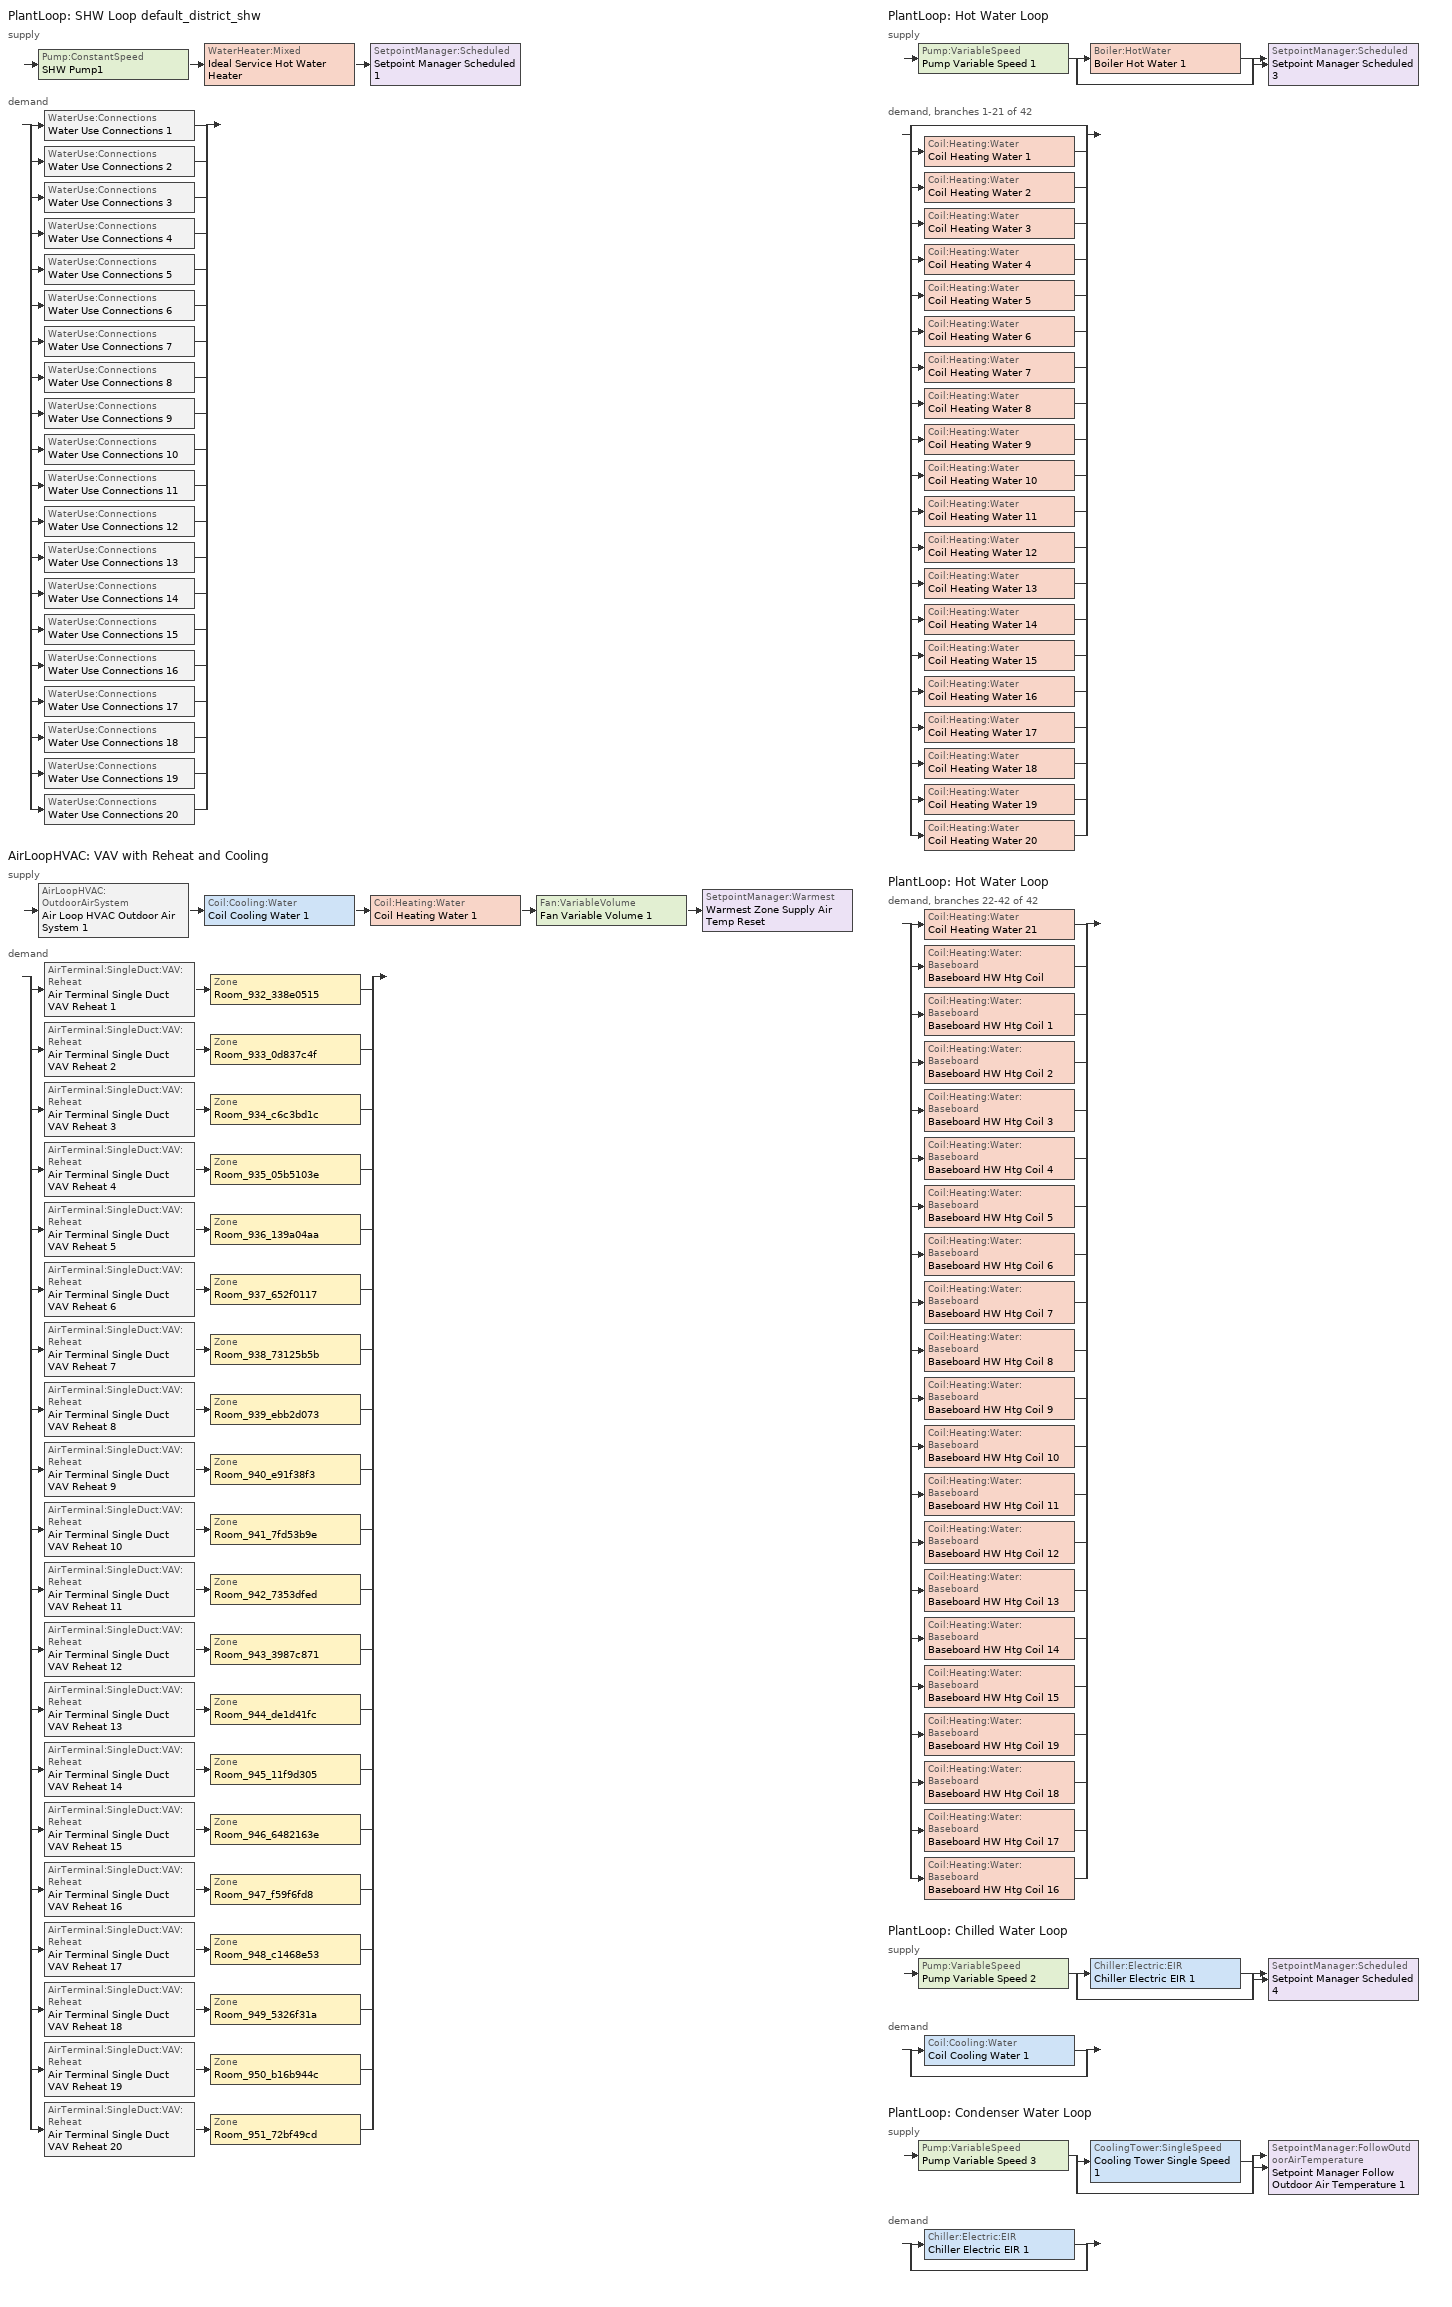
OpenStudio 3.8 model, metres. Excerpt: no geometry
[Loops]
PlantLoop 'SHW Loop default_district_shw'
 supply: Pump:ConstantSpeed 'SHW Pump1' > WaterHeater:Mixed 'Ideal Service Hot Water Heater' > SetpointManager:Scheduled 'Setpoint Manager Scheduled 1'
 demand: split
  | WaterUse:Connections 'Water Use Connections 1'
  | WaterUse:Connections 'Water Use Connections 2'
  | WaterUse:Connections 'Water Use Connections 3'
  | WaterUse:Connections 'Water Use Connections 4'
  | WaterUse:Connections 'Water Use Connections 5'
  | WaterUse:Connections 'Water Use Connections 6'
  | WaterUse:Connections 'Water Use Connections 7'
  | WaterUse:Connections 'Water Use Connections 8'
  | WaterUse:Connections 'Water Use Connections 9'
  | WaterUse:Connections 'Water Use Connections 10'
  | WaterUse:Connections 'Water Use Connections 11'
  | WaterUse:Connections 'Water Use Connections 12'
  | WaterUse:Connections 'Water Use Connections 13'
  | WaterUse:Connections 'Water Use Connections 14'
  | WaterUse:Connections 'Water Use Connections 15'
  | WaterUse:Connections 'Water Use Connections 16'
  | WaterUse:Connections 'Water Use Connections 17'
  | WaterUse:Connections 'Water Use Connections 18'
  | WaterUse:Connections 'Water Use Connections 19'
  | WaterUse:Connections 'Water Use Connections 20'
AirLoopHVAC 'VAV with Reheat and Cooling'
 supply: AirLoopHVAC:OutdoorAirSystem 'Air Loop HVAC Outdoor Air System 1' > Coil:Cooling:Water 'Coil Cooling Water 1' > Coil:Heating:Water 'Coil Heating Water 1' > Fan:VariableVolume 'Fan Variable Volume 1' > SetpointManager:Warmest 'Warmest Zone Supply Air Temp Reset'
 demand: split
  | AirTerminal:SingleDuct:VAV:Reheat 'Air Terminal Single Duct VAV Reheat 1' > Zone 'Room_932_338e0515'
  | AirTerminal:SingleDuct:VAV:Reheat 'Air Terminal Single Duct VAV Reheat 2' > Zone 'Room_933_0d837c4f'
  | AirTerminal:SingleDuct:VAV:Reheat 'Air Terminal Single Duct VAV Reheat 3' > Zone 'Room_934_c6c3bd1c'
  | AirTerminal:SingleDuct:VAV:Reheat 'Air Terminal Single Duct VAV Reheat 4' > Zone 'Room_935_05b5103e'
  | AirTerminal:SingleDuct:VAV:Reheat 'Air Terminal Single Duct VAV Reheat 5' > Zone 'Room_936_139a04aa'
  | AirTerminal:SingleDuct:VAV:Reheat 'Air Terminal Single Duct VAV Reheat 6' > Zone 'Room_937_652f0117'
  | AirTerminal:SingleDuct:VAV:Reheat 'Air Terminal Single Duct VAV Reheat 7' > Zone 'Room_938_73125b5b'
  | AirTerminal:SingleDuct:VAV:Reheat 'Air Terminal Single Duct VAV Reheat 8' > Zone 'Room_939_ebb2d073'
  | AirTerminal:SingleDuct:VAV:Reheat 'Air Terminal Single Duct VAV Reheat 9' > Zone 'Room_940_e91f38f3'
  | AirTerminal:SingleDuct:VAV:Reheat 'Air Terminal Single Duct VAV Reheat 10' > Zone 'Room_941_7fd53b9e'
  | AirTerminal:SingleDuct:VAV:Reheat 'Air Terminal Single Duct VAV Reheat 11' > Zone 'Room_942_7353dfed'
  | AirTerminal:SingleDuct:VAV:Reheat 'Air Terminal Single Duct VAV Reheat 12' > Zone 'Room_943_3987c871'
  | AirTerminal:SingleDuct:VAV:Reheat 'Air Terminal Single Duct VAV Reheat 13' > Zone 'Room_944_de1d41fc'
  | AirTerminal:SingleDuct:VAV:Reheat 'Air Terminal Single Duct VAV Reheat 14' > Zone 'Room_945_11f9d305'
  | AirTerminal:SingleDuct:VAV:Reheat 'Air Terminal Single Duct VAV Reheat 15' > Zone 'Room_946_6482163e'
  | AirTerminal:SingleDuct:VAV:Reheat 'Air Terminal Single Duct VAV Reheat 16' > Zone 'Room_947_f59f6fd8'
  | AirTerminal:SingleDuct:VAV:Reheat 'Air Terminal Single Duct VAV Reheat 17' > Zone 'Room_948_c1468e53'
  | AirTerminal:SingleDuct:VAV:Reheat 'Air Terminal Single Duct VAV Reheat 18' > Zone 'Room_949_5326f31a'
  | AirTerminal:SingleDuct:VAV:Reheat 'Air Terminal Single Duct VAV Reheat 19' > Zone 'Room_950_b16b944c'
  | AirTerminal:SingleDuct:VAV:Reheat 'Air Terminal Single Duct VAV Reheat 20' > Zone 'Room_951_72bf49cd'
PlantLoop 'Hot Water Loop'
 supply: Pump:VariableSpeed 'Pump Variable Speed 1' > split
  | Boiler:HotWater 'Boiler Hot Water 1'
  | bypass
  join > SetpointManager:Scheduled 'Setpoint Manager Scheduled 3'
 demand, branches 1-21 of 42: split
  | bypass
  | Coil:Heating:Water 'Coil Heating Water 1'
  | Coil:Heating:Water 'Coil Heating Water 2'
  | Coil:Heating:Water 'Coil Heating Water 3'
  | Coil:Heating:Water 'Coil Heating Water 4'
  | Coil:Heating:Water 'Coil Heating Water 5'
  | Coil:Heating:Water 'Coil Heating Water 6'
  | Coil:Heating:Water 'Coil Heating Water 7'
  | Coil:Heating:Water 'Coil Heating Water 8'
  | Coil:Heating:Water 'Coil Heating Water 9'
  | Coil:Heating:Water 'Coil Heating Water 10'
  | Coil:Heating:Water 'Coil Heating Water 11'
  | Coil:Heating:Water 'Coil Heating Water 12'
  | Coil:Heating:Water 'Coil Heating Water 13'
  | Coil:Heating:Water 'Coil Heating Water 14'
  | Coil:Heating:Water 'Coil Heating Water 15'
  | Coil:Heating:Water 'Coil Heating Water 16'
  | Coil:Heating:Water 'Coil Heating Water 17'
  | Coil:Heating:Water 'Coil Heating Water 18'
  | Coil:Heating:Water 'Coil Heating Water 19'
  | Coil:Heating:Water 'Coil Heating Water 20'
PlantLoop 'Hot Water Loop'
 demand, branches 22-42 of 42: split
  | Coil:Heating:Water 'Coil Heating Water 21'
  | Coil:Heating:Water:Baseboard 'Baseboard HW Htg Coil'
  | Coil:Heating:Water:Baseboard 'Baseboard HW Htg Coil 1'
  | Coil:Heating:Water:Baseboard 'Baseboard HW Htg Coil 2'
  | Coil:Heating:Water:Baseboard 'Baseboard HW Htg Coil 3'
  | Coil:Heating:Water:Baseboard 'Baseboard HW Htg Coil 4'
  | Coil:Heating:Water:Baseboard 'Baseboard HW Htg Coil 5'
  | Coil:Heating:Water:Baseboard 'Baseboard HW Htg Coil 6'
  | Coil:Heating:Water:Baseboard 'Baseboard HW Htg Coil 7'
  | Coil:Heating:Water:Baseboard 'Baseboard HW Htg Coil 8'
  | Coil:Heating:Water:Baseboard 'Baseboard HW Htg Coil 9'
  | Coil:Heating:Water:Baseboard 'Baseboard HW Htg Coil 10'
  | Coil:Heating:Water:Baseboard 'Baseboard HW Htg Coil 11'
  | Coil:Heating:Water:Baseboard 'Baseboard HW Htg Coil 12'
  | Coil:Heating:Water:Baseboard 'Baseboard HW Htg Coil 13'
  | Coil:Heating:Water:Baseboard 'Baseboard HW Htg Coil 14'
  | Coil:Heating:Water:Baseboard 'Baseboard HW Htg Coil 15'
  | Coil:Heating:Water:Baseboard 'Baseboard HW Htg Coil 19'
  | Coil:Heating:Water:Baseboard 'Baseboard HW Htg Coil 18'
  | Coil:Heating:Water:Baseboard 'Baseboard HW Htg Coil 17'
  | Coil:Heating:Water:Baseboard 'Baseboard HW Htg Coil 16'
PlantLoop 'Chilled Water Loop'
 supply: Pump:VariableSpeed 'Pump Variable Speed 2' > split
  | Chiller:Electric:EIR 'Chiller Electric EIR 1'
  | bypass
  join > SetpointManager:Scheduled 'Setpoint Manager Scheduled 4'
 demand: split
  | Coil:Cooling:Water 'Coil Cooling Water 1'
  | bypass
PlantLoop 'Condenser Water Loop'
 supply: Pump:VariableSpeed 'Pump Variable Speed 3' > split
  | CoolingTower:SingleSpeed 'Cooling Tower Single Speed 1'
  | bypass
  join > SetpointManager:FollowOutdoorAirTemperature 'Setpoint Manager Follow Outdoor Air Temperature 1'
 demand: split
  | Chiller:Electric:EIR 'Chiller Electric EIR 1'
  | bypass
[SizingPeriod:DesignDay] Barometric Pressure {Pa}=100893; Rain Indicator=No; Snow Indicator=No; Day of Month=21; Daylight Saving Time Indicator=No; Dry-Bulb Temperature Range Modifier Type=DefaultMultipliers
Name | Maximum Dry-Bulb Temperature {C} | Daily Dry-Bulb Temperature Range {deltaC} | Wind Speed {m/s} | Wind Direction {deg} | Sky Clearness | Month | Day Type | Humidity Condition Type | Wetbulb or DewPoint at Maximum Dry-Bulb {C} | Solar Model Indicator | ASHRAE Clear Sky Optical Depth for Beam Irradiance | ASHRAE Clear Sky Optical Depth for Diffuse Irradiance | Enthalpy at Maximum Dry-Bulb {J/kg}
Montreal Int'l Ann Htg Wind 99.6% Condns WS=>MCDB | -5.3 | 0 | 12.9 | 260 | 0 | 1 | WinterDesignDay | Wetbulb | -5.3 | ASHRAEClearSky
Montreal Int'l Ann Clg .4% Condns DB=>MWB | 30 | 9.3 | 4.9 | 220 |  | 7 | SummerDesignDay | Wetbulb | 22.1 | ASHRAETau | 0.465 | 1.966
Montreal Int'l Ann Clg .4% Condns WB=>MDB | 28.1 | 9.3 | 4.9 | 220 |  | 7 | SummerDesignDay | Wetbulb | 23.2 | ASHRAETau | 0.465 | 1.966
Montreal Int'l Ann Clg .4% Condns DP=>MDB | 26 | 9.3 | 4.9 | 220 |  | 7 | SummerDesignDay | Dewpoint | 21.6 | ASHRAETau | 0.465 | 1.966
Montreal Int'l Ann Clg .4% Condns Enth=>MDB | 28.1 | 9.3 | 4.9 | 220 |  | 7 | SummerDesignDay | Enthalpy | 23 | ASHRAETau | 0.465 | 1.966 | 69300
[Sizing:Zone] Zone Cooling Design Supply Air Temperature Input Method=SupplyAirTemperature; Zone Cooling Design Supply Air Temperature {C}=14; Zone Cooling Design Supply Air Temperature Difference {deltaC}=11.11; Zone Heating Design Supply Air Temperature Input Method=SupplyAirTemperature; Zone Heating Design Supply Air Temperature {C}=40; Zone Heating Design Supply Air Temperature Difference {deltaC}=11.11; Zone Cooling Design Supply Air Humidity Ratio {kg-H2O/kg-air}=0.0085; Zone Heating Design Supply Air Humidity Ratio {kg-H2O/kg-air}=0.008; Cooling Design Air Flow Method=DesignDay; Heating Design Air Flow Method=DesignDay; Account for Dedicated Outdoor Air System=No; Dedicated Outdoor Air System Control Strategy=NeutralSupplyAir; Dedicated Outdoor Air Low Setpoint Temperature for Design {C}=autosize; Dedicated Outdoor Air High Setpoint Temperature for Design {C}=autosize; Zone Load Sizing Method=Sensible Load Only No Latent Load; Zone Latent Cooling Design Supply Air Humidity Ratio Input Method=HumidityRatioDifference; Zone Cooling Design Supply Air Humidity Ratio Difference {kgWater/kgDryAir}=0.005; Zone Latent Heating Design Supply Air Humidity Ratio Input Method=HumidityRatioDifference; Zone Humidification Design Supply Air Humidity Ratio Difference {kgWater/kgDryAir}=0.005
Room_932_338e0515; Room_933_0d837c4f; Room_934_c6c3bd1c; Room_935_05b5103e; Room_936_139a04aa; Room_937_652f0117; Room_938_73125b5b; Room_939_ebb2d073; Room_940_e91f38f3; Room_941_7fd53b9e; Room_942_7353dfed; Room_943_3987c871; Room_944_de1d41fc; Room_945_11f9d305; Room_946_6482163e; Room_947_f59f6fd8; Room_948_c1468e53; Room_949_5326f31a; Room_950_b16b944c; Room_951_72bf49cd
[Zone equipment]
Room_932_338e0515: Air Terminal Single Duct VAV Reheat 1, HW Baseboard
Room_933_0d837c4f: Air Terminal Single Duct VAV Reheat 2, HW Baseboard 1
Room_934_c6c3bd1c: Air Terminal Single Duct VAV Reheat 3, HW Baseboard 2
Room_935_05b5103e: Air Terminal Single Duct VAV Reheat 4, HW Baseboard 3
Room_936_139a04aa: Air Terminal Single Duct VAV Reheat 5, HW Baseboard 4
Room_937_652f0117: Air Terminal Single Duct VAV Reheat 6, HW Baseboard 5
Room_938_73125b5b: Air Terminal Single Duct VAV Reheat 7, HW Baseboard 6
Room_939_ebb2d073: Air Terminal Single Duct VAV Reheat 8, HW Baseboard 7
Room_940_e91f38f3: Air Terminal Single Duct VAV Reheat 9, HW Baseboard 8
Room_941_7fd53b9e: Air Terminal Single Duct VAV Reheat 10, HW Baseboard 9
Room_942_7353dfed: Air Terminal Single Duct VAV Reheat 11, HW Baseboard 10
Room_943_3987c871: Air Terminal Single Duct VAV Reheat 12, HW Baseboard 11
Room_944_de1d41fc: Air Terminal Single Duct VAV Reheat 13, HW Baseboard 12
Room_945_11f9d305: Air Terminal Single Duct VAV Reheat 14, HW Baseboard 13
Room_946_6482163e: Air Terminal Single Duct VAV Reheat 15, HW Baseboard 14
Room_947_f59f6fd8: Air Terminal Single Duct VAV Reheat 16, HW Baseboard 15
Room_948_c1468e53: Air Terminal Single Duct VAV Reheat 17, HW Baseboard 16
Room_949_5326f31a: Air Terminal Single Duct VAV Reheat 18, HW Baseboard 17
Room_950_b16b944c: Air Terminal Single Duct VAV Reheat 19, HW Baseboard 18
Room_951_72bf49cd: Air Terminal Single Duct VAV Reheat 20, HW Baseboard 19
[WaterUse:Equipment:Definition] Target Temperature Schedule=60.0C Hot Water; Sensible Fraction Schedule=0.2 Hot Water Sensible Fraction; Latent Fraction Schedule=0.05 Hot Water Latent Fraction
Name | Peak Flow Rate {m3/s}
MediumOffice Building_Service Hot Water..Room_932_338e0515; MediumOffice Building_Service Hot Water..Room_933_0d837c4f; MediumOffice Building_Service Hot Water..Room_934_c6c3bd1c; MediumOffice Building_Service Hot Water..Room_935_05b5103e; MediumOffice Building_Service Hot Water..Room_940_e91f38f3; MediumOffice Building_Service Hot Water..Room_941_7fd53b9e; MediumOffice Building_Service Hot Water..Room_942_7353dfed; MediumOffice Building_Service Hot Water..Room_943_3987c871 | 2.41386e-06
MediumOffice Building_Service Hot Water..Room_936_139a04aa; MediumOffice Building_Service Hot Water..Room_937_652f0117; MediumOffice Building_Service Hot Water..Room_938_73125b5b; MediumOffice Building_Service Hot Water..Room_939_ebb2d073; MediumOffice Building_Service Hot Water..Room_944_de1d41fc; MediumOffice Building_Service Hot Water..Room_945_11f9d305; MediumOffice Building_Service Hot Water..Room_946_6482163e; MediumOffice Building_Service Hot Water..Room_947_f59f6fd8 | 4.13354e-06
MediumOffice Building_Service Hot Water..Room_948_c1468e53; MediumOffice Building_Service Hot Water..Room_949_5326f31a; MediumOffice Building_Service Hot Water..Room_950_b16b944c; MediumOffice Building_Service Hot Water..Room_951_72bf49cd | 1.20829e-05
[WaterUse:Connections] Hot Water Supply Temperature Schedule=60.0C Hot Water; Drain Water Heat Exchanger Type=None; Drain Water Heat Exchanger Destination=Plant
Name | Water Use Equipment Name 1
Water Use Connections 1 | MediumOffice Building_Service Hot Water..Room_932_338e0515
Water Use Connections 2 | MediumOffice Building_Service Hot Water..Room_933_0d837c4f
Water Use Connections 3 | MediumOffice Building_Service Hot Water..Room_934_c6c3bd1c
Water Use Connections 4 | MediumOffice Building_Service Hot Water..Room_935_05b5103e
Water Use Connections 5 | MediumOffice Building_Service Hot Water..Room_936_139a04aa
Water Use Connections 6 | MediumOffice Building_Service Hot Water..Room_937_652f0117
Water Use Connections 7 | MediumOffice Building_Service Hot Water..Room_938_73125b5b
Water Use Connections 8 | MediumOffice Building_Service Hot Water..Room_939_ebb2d073
Water Use Connections 9 | MediumOffice Building_Service Hot Water..Room_940_e91f38f3
Water Use Connections 10 | MediumOffice Building_Service Hot Water..Room_941_7fd53b9e
Water Use Connections 11 | MediumOffice Building_Service Hot Water..Room_942_7353dfed
Water Use Connections 12 | MediumOffice Building_Service Hot Water..Room_943_3987c871
Water Use Connections 13 | MediumOffice Building_Service Hot Water..Room_944_de1d41fc
Water Use Connections 14 | MediumOffice Building_Service Hot Water..Room_945_11f9d305
Water Use Connections 15 | MediumOffice Building_Service Hot Water..Room_946_6482163e
Water Use Connections 16 | MediumOffice Building_Service Hot Water..Room_947_f59f6fd8
Water Use Connections 17 | MediumOffice Building_Service Hot Water..Room_948_c1468e53
Water Use Connections 18 | MediumOffice Building_Service Hot Water..Room_949_5326f31a
Water Use Connections 19 | MediumOffice Building_Service Hot Water..Room_950_b16b944c
Water Use Connections 20 | MediumOffice Building_Service Hot Water..Room_951_72bf49cd
[PlantLoop] Glycol Concentration=0; Plant Loop Volume {m3}=Autocalculate; Load Distribution Scheme=Optimal
SHW Loop default_district_shw: Maximum Loop Temperature {C}=60; Minimum Loop Temperature {C}=10
Hot Water Loop: Fluid Type=Water
Chilled Water Loop; Condenser Water Loop: 
[Sizing:Plant] Sizing Option=NonCoincident; Zone Timesteps in Averaging Window=1; Coincident Sizing Factor Mode=None
Name | Loop Type | Design Loop Exit Temperature {C} | Loop Design Temperature Difference {deltaC}
SHW Loop default_district_shw | Heating | 60 | 5
Hot Water Loop | Heating | 82 | 11
Chilled Water Loop | Cooling | 7.22 | 6.67
Condenser Water Loop | Condenser | 29.4 | 5.6
[SetpointManager:Scheduled] Control Variable=Temperature
Name | Schedule
Setpoint Manager Scheduled 1 | 60C Hot Water
Setpoint Manager Scheduled 3 | Hot_Water_Temperature
Setpoint Manager Scheduled 4 | Chilled_Water_Temperature
[Pump:ConstantSpeed]
SHW Pump1: Rated Flow Rate {m3/s}=autosize; Rated Pump Head {Pa}=29891; Rated Power Consumption {W}=autosize; Motor Efficiency=0.9; Fraction of Motor Inefficiencies to Fluid Stream=0; Pump Control Type=Intermittent; Design Power Sizing Method=PowerPerFlowPerPressure; Design Electric Power per Unit Flow Rate {W/(m3/s)}=348701.1; Design Shaft Power per Unit Flow Rate per Unit Head {W-s/m3-Pa}=1.28205
[WaterHeater:Mixed]
Ideal Service Hot Water Heater: Tank Volume {m3}=0; Setpoint Temperature Schedule=Schedule Ruleset 2; Deadband Temperature Difference {deltaC}=2; Maximum Temperature Limit {C}=82.22; Heater Control Type=Modulate; Heater Maximum Capacity {W}=1000000; Heater Fuel Type=DistrictHeatingWater; Heater Thermal Efficiency=1; Off Cycle Parasitic Fuel Consumption Rate {W}=20; Off Cycle Parasitic Fuel Type=DistrictHeatingWater; Off Cycle Parasitic Heat Fraction to Tank=0.8; On Cycle Parasitic Fuel Type=DistrictHeatingWater; Ambient Temperature Indicator=Schedule; Ambient Temperature Schedule=22C Ambient Condition; Off Cycle Loss Coefficient to Ambient Temperature {W/K}=0; On Cycle Loss Coefficient to Ambient Temperature {W/K}=0; Use Side Effectiveness=1; Source Side Effectiveness=1; Use Side Design Flow Rate {m3/s}=autosize; Source Side Design Flow Rate {m3/s}=autosize; Indirect Water Heating Recovery Time {hr}=1.5; Source Side Flow Control Mode=IndirectHeatPrimarySetpoint
[WaterHeater:Sizing]
Ideal Service Hot Water Heater: Design Mode=PeakDraw; Time Storage Can Meet Peak Draw {hr}=0.538503; Time for Tank Recovery {hr}=0; Nominal Tank Volume for Autosizing Plant Connections {m3}=1
[AirLoopHVAC]
VAV with Reheat and Cooling: Availability Schedule=Always On Discrete; Design Supply Air Flow Rate {m3/s}=autosize; Design Return Air Flow Fraction of Supply Air Flow=1
[Sizing:System]
VAV with Reheat and Cooling: Central Heating Maximum System Air Flow Ratio=0.3; Preheat Design Temperature {C}=7; Preheat Design Humidity Ratio {kg-H2O/kg-Air}=0.008; Precool Design Temperature {C}=12.8; Precool Design Humidity Ratio {kg-H2O/kg-Air}=0.008; Central Cooling Design Supply Air Temperature {C}=12.8; Central Heating Design Supply Air Temperature {C}=12.8; 100% Outdoor Air in Cooling=Yes; 100% Outdoor Air in Heating=Yes; Central Cooling Design Supply Air Humidity Ratio {kg-H2O/kg-Air}=0.0085; Zone Maximum Outdoor Air Fraction=1; Cooling Supply Air Flow Rate Per Floor Area {m3/s-m2}=0.00996765; Cooling Fraction of Autosized Cooling Supply Air Flow Rate=1; Cooling Supply Air Flow Rate Per Unit Cooling Capacity {m3/s-W}=3.94755e-05; Heating Supply Air Flow Rate Per Floor Area {m3/s-m2}=0.00996765; Heating Fraction of Autosized Heating Supply Air Flow Rate=1; Heating Fraction of Autosized Cooling Supply Air Flow Rate=1; Heating Supply Air Flow Rate Per Unit Heating Capacity {m3/s-W}=3.15882e-05; Cooling Design Capacity Method=CoolingDesignCapacity; Cooling Design Capacity {W}=autosize; Cooling Design Capacity Per Floor Area {W/m2}=234.7; Fraction of Autosized Cooling Design Capacity=1; Heating Design Capacity Method=HeatingDesignCapacity; Heating Design Capacity {W}=autosize; Heating Design Capacity Per Floor Area {W/m2}=157; Fraction of Autosized Heating Design Capacity=1; Central Cooling Capacity Control Method=OnOff; Occupant Diversity=autosize
[Fan:VariableVolume]
Fan Variable Volume 1: Availability Schedule=Always On Discrete; Fan Total Efficiency=0.6045; Pressure Rise {Pa}=500; Maximum Flow Rate {m3/s}=Autosize; Fan Power Minimum Flow Rate Input Method=FixedFlowRate; Fan Power Minimum Flow Fraction=0; Fan Power Minimum Air Flow Rate {m3/s}=0; Motor Efficiency=0.93; Motor In Airstream Fraction=1; Fan Power Coefficient 1=0.0407599; Fan Power Coefficient 2=0.088045; Fan Power Coefficient 3=-0.0729261; Fan Power Coefficient 4=0.94374; Fan Power Coefficient 5=0
[Coil:Heating:Water] Availability Schedule=Always On Discrete
Coil Heating Water 1; Coil Heating Water 2; Coil Heating Water 3; Coil Heating Water 4; Coil Heating Water 5; Coil Heating Water 6; Coil Heating Water 7; Coil Heating Water 8; Coil Heating Water 9; Coil Heating Water 10; Coil Heating Water 11; Coil Heating Water 12; Coil Heating Water 13; Coil Heating Water 14; Coil Heating Water 15; Coil Heating Water 16; Coil Heating Water 17; Coil Heating Water 18; Coil Heating Water 19; Coil Heating Water 20; Coil Heating Water 21
[Coil:Cooling:Water]
Coil Cooling Water 1: Availability Schedule=Always On Discrete
[Controller:OutdoorAir]
Controller Outdoor Air 1: Minimum Outdoor Air Flow Rate {m3/s}=0; Maximum Outdoor Air Flow Rate {m3/s}=Autosize; Economizer Control Type=NoEconomizer; Economizer Control Action Type=ModulateFlow; Economizer Maximum Limit Dry-Bulb Temperature {C}=28; Economizer Maximum Limit Enthalpy {J/kg}=64000; Economizer Minimum Limit Dry-Bulb Temperature {C}=-100; Lockout Type=NoLockout; Minimum Limit Type=FixedMinimum; Controller Mechanical Ventilation=Controller Mechanical Ventilation 1; High Humidity Control=No; Heat Recovery Bypass Control Type=BypassWhenWithinEconomizerLimits; Economizer Operation Staging=InterlockedWithMechanicalCooling
[Controller:MechanicalVentilation]
Controller Mechanical Ventilation 1: Availability Schedule=Always On Discrete
[AirLoopHVAC:OutdoorAirSystem]
Air Loop HVAC Outdoor Air System 1: Controller=Controller Outdoor Air 1
[Pump:VariableSpeed] Pump Control Type=Intermittent; Skin Loss Radiative Fraction=0.5; Design Power Sizing Method=PowerPerFlowPerPressure; Design Electric Power per Unit Flow Rate {W/(m3/s)}=348701.1; Design Shaft Power per Unit Flow Rate per Unit Head {W-s/m3-Pa}=1.28205; Design Minimum Flow Rate Fraction=0
Pump Variable Speed 1; Pump Variable Speed 2; Pump Variable Speed 3
[Boiler:HotWater]
Boiler Hot Water 1: Efficiency Curve Temperature Evaluation Variable=LeavingBoiler; Normalized Boiler Efficiency Curve=Boiler Efficiency; Water Outlet Upper Temperature Limit {C}=99; Boiler Flow Mode=ConstantFlow; On Cycle Parasitic Electric Load {W}=0; Off Cycle Parasitic Fuel Load {W}=0; Sizing Factor=1
[Controller:WaterCoil]
Name | Water Coil | Action
Controller Water Coil 1 | Coil Heating Water 1 | Normal
Controller Water Coil 2 | Coil Cooling Water 1 | Reverse
[Chiller:Electric:EIR]
Chiller Electric EIR 1: Reference Capacity {W}=Autosize; Reference COP {W/W}=5.5; Reference Chilled Water Flow Rate {m3/s}=Autosize; Cooling Capacity Function of Temperature Curve=Curve Biquadratic 1; Electric Input to Cooling Output Ratio Function of Temperature Curve=Curve Biquadratic 2; Electric Input to Cooling Output Ratio Function of Part Load Ratio Curve=Curve Quadratic 1; Condenser Type=WaterCooled; Design Heat Recovery Water Flow Rate {m3/s}=Autosize; Sizing Factor=1; Basin Heater Capacity {W/K}=0; Basin Heater Setpoint Temperature {C}=10; Condenser Heat Recovery Relative Capacity Fraction=1
[AirTerminal:SingleDuct:VAV:Reheat] Availability Schedule=Always On Discrete; Maximum Air Flow Rate {m3/s}=AutoSize; Zone Minimum Air Flow Input Method=Constant; Constant Minimum Air Flow Fraction=0.3; Fixed Minimum Air Flow Rate {m3/s}=0; Maximum Hot Water or Steam Flow Rate {m3/s}=AutoSize; Minimum Hot Water or Steam Flow Rate {m3/s}=0; Convergence Tolerance=0.001; Damper Heating Action=Normal; Maximum Flow per Zone Floor Area During Reheat {m3/s-m2}=AutoSize; Maximum Flow Fraction During Reheat=AutoSize; Maximum Reheat Air Temperature {C}=35; Control For Outdoor Air=No
Name | Reheat Coil
Air Terminal Single Duct VAV Reheat 1 | Coil Heating Water 2
Air Terminal Single Duct VAV Reheat 2 | Coil Heating Water 3
Air Terminal Single Duct VAV Reheat 3 | Coil Heating Water 4
Air Terminal Single Duct VAV Reheat 4 | Coil Heating Water 5
Air Terminal Single Duct VAV Reheat 5 | Coil Heating Water 6
Air Terminal Single Duct VAV Reheat 6 | Coil Heating Water 7
Air Terminal Single Duct VAV Reheat 7 | Coil Heating Water 8
Air Terminal Single Duct VAV Reheat 8 | Coil Heating Water 9
Air Terminal Single Duct VAV Reheat 9 | Coil Heating Water 10
Air Terminal Single Duct VAV Reheat 10 | Coil Heating Water 11
Air Terminal Single Duct VAV Reheat 11 | Coil Heating Water 12
Air Terminal Single Duct VAV Reheat 12 | Coil Heating Water 13
Air Terminal Single Duct VAV Reheat 13 | Coil Heating Water 14
Air Terminal Single Duct VAV Reheat 14 | Coil Heating Water 15
Air Terminal Single Duct VAV Reheat 15 | Coil Heating Water 16
Air Terminal Single Duct VAV Reheat 16 | Coil Heating Water 17
Air Terminal Single Duct VAV Reheat 17 | Coil Heating Water 18
Air Terminal Single Duct VAV Reheat 18 | Coil Heating Water 19
Air Terminal Single Duct VAV Reheat 19 | Coil Heating Water 20
Air Terminal Single Duct VAV Reheat 20 | Coil Heating Water 21
[CoolingTower:SingleSpeed]
Cooling Tower Single Speed 1: Design Water Flow Rate {m3/s}=autosize; Design Air Flow Rate {m3/s}=autosize; Fan Power at Design Air Flow Rate {W}=autosize; U-Factor Times Area Value at Design Air Flow Rate {W/K}=autosize; Air Flow Rate in Free Convection Regime {m3/s}=autosize; U-Factor Times Area Value at Free Convection Air Flow Rate {W/K}=autosize; Performance Input Method=UFactorTimesAreaAndDesignWaterFlowRate; Free Convection Capacity {W}=0; Basin Heater Capacity {W/K}=0; Basin Heater Setpoint Temperature {C}=2; Evaporation Loss Mode=LossFactor; Evaporation Loss Factor {percent/K}=0.2; Drift Loss Percent {percent}=0.008; Blowdown Calculation Mode=ConcentrationRatio; Blowdown Concentration Ratio=3; Capacity Control=FanCycling; Number of Cells=1; Cell Control=MinimalCell; Cell Minimum  Water Flow Rate Fraction=0.33; Cell Maximum Water Flow Rate Fraction=2.5; Sizing Factor=1; Free Convection Air Flow Rate Sizing Factor=0.1; Free Convection U-Factor Times Area Value Sizing Factor=0.1; Heat Rejection Capacity and Nominal Capacity Sizing Ratio=1.25; Free Convection Nominal Capacity Sizing Factor=0.1; Design Inlet Air Dry-Bulb Temperature {C}=35; Design Inlet Air Wet-Bulb Temperature {C}=25.6; Design Approach Temperature {deltaC}=autosize; Design Range Temperature {deltaC}=autosize
[SetpointManager:FollowOutdoorAirTemperature]
Setpoint Manager Follow Outdoor Air Temperature 1: Control Variable=Temperature; Reference Temperature Type=OutdoorAirWetBulb; Offset Temperature Difference {deltaC}=1.5; Maximum Setpoint Temperature {C}=80; Minimum Setpoint Temperature {C}=6
[ZoneHVAC:Baseboard:Convective:Water] Availability Schedule=Always On Discrete hvac_library
Name | Heating Coil
HW Baseboard | Baseboard HW Htg Coil
HW Baseboard 1 | Baseboard HW Htg Coil 1
HW Baseboard 2 | Baseboard HW Htg Coil 2
HW Baseboard 3 | Baseboard HW Htg Coil 3
HW Baseboard 4 | Baseboard HW Htg Coil 4
HW Baseboard 5 | Baseboard HW Htg Coil 5
HW Baseboard 6 | Baseboard HW Htg Coil 6
HW Baseboard 7 | Baseboard HW Htg Coil 7
HW Baseboard 8 | Baseboard HW Htg Coil 8
HW Baseboard 9 | Baseboard HW Htg Coil 9
HW Baseboard 10 | Baseboard HW Htg Coil 10
HW Baseboard 11 | Baseboard HW Htg Coil 11
HW Baseboard 12 | Baseboard HW Htg Coil 12
HW Baseboard 13 | Baseboard HW Htg Coil 13
HW Baseboard 14 | Baseboard HW Htg Coil 14
HW Baseboard 15 | Baseboard HW Htg Coil 15
HW Baseboard 16 | Baseboard HW Htg Coil 16
HW Baseboard 17 | Baseboard HW Htg Coil 17
HW Baseboard 18 | Baseboard HW Htg Coil 18
HW Baseboard 19 | Baseboard HW Htg Coil 19
[Coil:Heating:Water:Baseboard] Heating Design Capacity Method=HeatingDesignCapacity; Heating Design Capacity {W}=Autosize; Heating Design Capacity Per Floor Area {W/m2}=0; Fraction of Autosized Heating Design Capacity=0.8; U-Factor Times Area Value {W/K}=autosize; Maximum Water Flow Rate {m3/s}=autosize; Convergence Tolerance=0.001
Baseboard HW Htg Coil; Baseboard HW Htg Coil 1; Baseboard HW Htg Coil 2; Baseboard HW Htg Coil 3; Baseboard HW Htg Coil 4; Baseboard HW Htg Coil 5; Baseboard HW Htg Coil 6; Baseboard HW Htg Coil 7; Baseboard HW Htg Coil 8; Baseboard HW Htg Coil 9; Baseboard HW Htg Coil 10; Baseboard HW Htg Coil 11; Baseboard HW Htg Coil 12; Baseboard HW Htg Coil 13; Baseboard HW Htg Coil 14; Baseboard HW Htg Coil 15; Baseboard HW Htg Coil 16; Baseboard HW Htg Coil 17; Baseboard HW Htg Coil 18; Baseboard HW Htg Coil 19
[SetpointManager:Warmest]
Warmest Zone Supply Air Temp Reset: Control Variable=Temperature; Minimum Setpoint Temperature {C}=15; Maximum Setpoint Temperature {C}=26; Strategy=MaximumTemperature
[Schedule:Ruleset]
Name | Default Day Schedule | Summer Design Day Schedule | Winter Design Day Schedule
60.0C Hot Water | Schedule Day 15
0.2 Hot Water Sensible Fraction | Schedule Day 16
0.05 Hot Water Latent Fraction | Schedule Day 17
60C Hot Water | Schedule Day 18
Schedule Ruleset 2 | Schedule Day 20
22C Ambient Condition | Schedule Day 21
Hot_Water_Temperature | Hot_Water_Temperature_Default | Hot_Water_Temperature_Summer_Design_Day | Hot_Water_Temperature_Winter_Design_Day
Chilled_Water_Temperature | Chilled_Water_Temperature_Default | Chilled_Water_Temperature_Summer_Design_Day | Chilled_Water_Temperature_Winter_Design_Day
[Schedule:Day]
Schedule Day 15; Schedule Day 18; Schedule Day 20: No, 24, 0, 60
Schedule Day 16: No, 24, 0, 0.2
Schedule Day 17: No, 24, 0, 0.05
Schedule Day 21: No, 24, 0, 22
Hot_Water_Temperature_Default; Hot_Water_Temperature_Summer_Design_Day; Hot_Water_Temperature_Winter_Design_Day: 24, 0, 67
Chilled_Water_Temperature_Default; Chilled_Water_Temperature_Summer_Design_Day; Chilled_Water_Temperature_Winter_Design_Day: 24, 0, 6.7
[Schedule:Constant] Value=1
Always On Discrete; Always On Discrete hvac_library
[Curve:Biquadratic]
Name | Coefficient1 Constant | Coefficient2 x | Coefficient3 x**2 | Coefficient4 y | Coefficient5 y**2 | Coefficient6 x*y | Minimum Value of x | Maximum Value of x | Minimum Value of y | Maximum Value of y | Input Unit Type for X | Input Unit Type for Y | Output Unit Type
Boiler Efficiency | 1 | 0 | 0 | 0 | 0 | 0 | 0 | 1 | 0 | 1 | Dimensionless | Dimensionless | Dimensionless
Curve Biquadratic 1 | 0.258 | 0.0389 | -0.000217 | 0.0469 | -0.000943 | -0.000343 | 5 | 10 | 24 | 35
Curve Biquadratic 2 | 0.934 | -0.0582 | 0.0045 | 0.00243 | 0.000486 | -0.00122 | 5 | 10 | 24 | 35
[Curve:Quadratic]
Curve Quadratic 1: Coefficient1 Constant=0.222903; Coefficient2 x=0.313387; Coefficient3 x**2=0.46371; Minimum Value of x=0; Maximum Value of x=1
